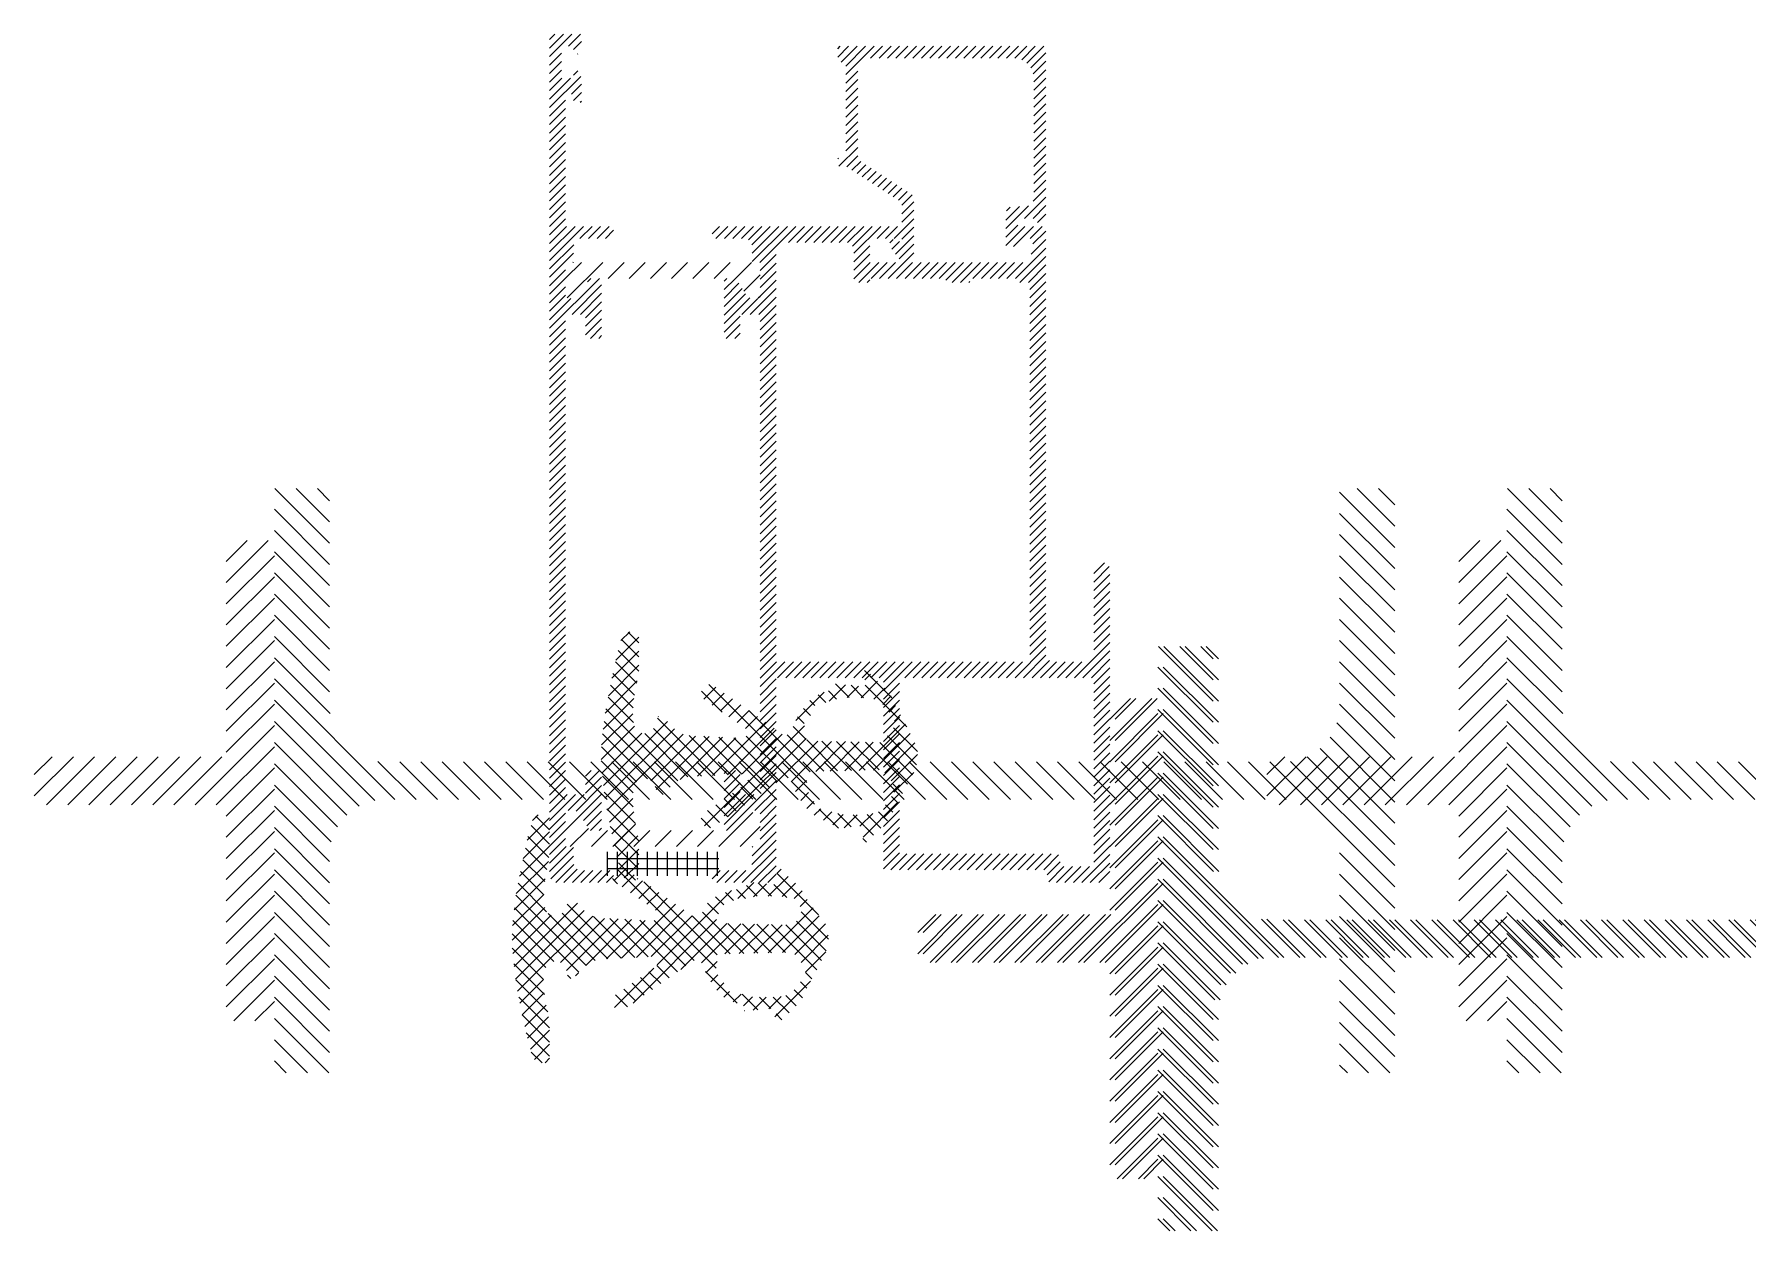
# Model space of a CAD drawing. Extents: x -0.04 to 2.29, y -0.5 to 2.03.
# Drawn here: x 0.4856 to 0.6997, y 0.4535 to 0.603 of the extents above; entities that cross this region are included whole.
import ezdxf

# ---------------------------------------------------------------- set-up
doc = ezdxf.new("R2010")
doc.units = 0
doc.header["$LTSCALE"] = 0.1
doc.linetypes.add('AUSGEZOGEN', pattern=[0])
doc.layers.get('0').update_dxf_attribs({"linetype": 'AUSGEZOGEN'})
doc.layers.add('SCHRAFF', color=4, linetype='AUSGEZOGEN')

# ---------------------------------------------------------------- blocks, each defined once
blk = doc.blocks.new('*X')
at = {"color": 0}
for p, q in [((0.1379, 1.11368), (0.13108, 1.1205)), ((0.1379, 1.11633), (0.13373, 1.1205)), ((0.1379, 1.11898), (0.13638, 1.1205)), ((0.271, 1.11316), (0.2641, 1.12006)), ((0.271, 1.11581), (0.26631, 1.1205)), ((0.271, 1.11846), (0.26896, 1.1205)), ((0.1379, 1.11103), (0.131, 1.11793)), ((0.271, 1.11051), (0.2641, 1.11741)), ((0.125, 1.10876), (0.13024, 1.114)), ((0.125, 1.11141), (0.12759, 1.114)), ((0.1379, 1.10838), (0.131, 1.11528)), ((0.271, 1.10786), (0.2641, 1.11476)), ((0.125, 1.10611), (0.131, 1.11211)), ((0.1379, 1.10572), (0.131, 1.11262)), ((0.271, 1.10521), (0.2641, 1.11211)), ((0.125, 1.10346), (0.131, 1.10946)), ((0.1379, 1.10307), (0.131, 1.10997)), ((0.271, 1.10255), (0.2641, 1.10945)), ((0.1379, 1.10042), (0.131, 1.10732)), ((0.125, 1.10081), (0.131, 1.10681)), ((0.271, 1.0999), (0.2641, 1.1068)), ((0.125, 1.09816), (0.131, 1.10416)), ((0.1379, 1.09777), (0.131, 1.10467)), ((0.271, 1.09725), (0.2641, 1.10415)), ((0.125, 1.0955), (0.131, 1.1015)), ((0.1379, 1.09512), (0.131, 1.10202)), ((0.271, 1.0946), (0.2641, 1.1015)), ((0.125, 1.09285), (0.131, 1.09885)), ((0.13796, 1.0924), (0.131, 1.09937)), ((0.271, 1.09195), (0.2641, 1.09885)), ((0.125, 1.0902), (0.131, 1.0962)), ((0.14606, 1.08165), (0.131, 1.09671)), ((0.271, 1.0893), (0.2641, 1.0962)), ((0.14354, 1.08152), (0.131, 1.09406)), ((0.125, 1.08755), (0.131, 1.09355)), ((0.271, 1.08665), (0.2641, 1.09355)), ((0.1211, 1.081), (0.131, 1.0909)), ((0.14159, 1.08082), (0.131, 1.09141)), ((0.271, 1.08399), (0.26377, 1.09122)), ((0.12375, 1.081), (0.131, 1.08825)), ((0.14006, 1.0797), (0.131, 1.08876)), ((0.271, 1.07869), (0.26166, 1.08803)), ((0.271, 1.08134), (0.2629, 1.08944)), ((0.101, 1.08211), (0.10589, 1.087)), ((0.101, 1.08476), (0.10324, 1.087)), ((0.10254, 1.081), (0.10854, 1.087)), ((0.10519, 1.081), (0.11119, 1.087)), ((0.10784, 1.081), (0.11384, 1.087)), ((0.1105, 1.081), (0.1165, 1.087)), ((0.11315, 1.081), (0.11915, 1.087)), ((0.1158, 1.081), (0.1218, 1.087)), ((0.11845, 1.081), (0.12445, 1.087)), ((0.125, 1.07959), (0.131, 1.08559)), ((0.13888, 1.07823), (0.131, 1.08611)), ((0.14872, 1.08165), (0.14395, 1.08641)), ((0.15137, 1.08165), (0.14667, 1.08635)), ((0.15402, 1.08165), (0.14932, 1.08635)), ((0.15667, 1.08165), (0.15197, 1.08635)), ((0.15932, 1.08165), (0.15462, 1.08635)), ((0.16197, 1.08165), (0.15727, 1.08635)), ((0.16463, 1.08165), (0.15993, 1.08635)), ((0.16728, 1.08165), (0.16258, 1.08635)), ((0.16993, 1.08165), (0.16523, 1.08635)), ((0.17258, 1.08165), (0.16788, 1.08635)), ((0.17523, 1.08165), (0.17053, 1.08635)), ((0.17788, 1.08165), (0.17318, 1.08635)), ((0.18054, 1.08165), (0.17584, 1.08635)), ((0.18319, 1.08165), (0.17849, 1.08635)), ((0.18584, 1.08165), (0.18114, 1.08635)), ((0.18849, 1.08165), (0.18379, 1.08635)), ((0.19114, 1.08165), (0.18644, 1.08635)), ((0.19379, 1.08165), (0.18909, 1.08635)), ((0.19645, 1.08165), (0.19175, 1.08635)), ((0.1991, 1.08165), (0.1944, 1.08635)), ((0.20175, 1.08165), (0.19705, 1.08635)), ((0.2044, 1.08165), (0.1997, 1.08635)), ((0.20705, 1.08165), (0.20235, 1.08635)), ((0.2097, 1.08165), (0.205, 1.08635)), ((0.21236, 1.08165), (0.20766, 1.08635)), ((0.21501, 1.08165), (0.21031, 1.08635)), ((0.21766, 1.08165), (0.21296, 1.08635)), ((0.22031, 1.08165), (0.21561, 1.08635)), ((0.22296, 1.08165), (0.21826, 1.08635)), ((0.22561, 1.08165), (0.22091, 1.08635)), ((0.22827, 1.08165), (0.22357, 1.08635)), ((0.23092, 1.08165), (0.22622, 1.08635)), ((0.23357, 1.08165), (0.22887, 1.08635)), ((0.23622, 1.08165), (0.23152, 1.08635)), ((0.23887, 1.08165), (0.23417, 1.08635)), ((0.24152, 1.08165), (0.23682, 1.08635)), ((0.24418, 1.08165), (0.23948, 1.08635)), ((0.24683, 1.08165), (0.24213, 1.08635)), ((0.24948, 1.08165), (0.24478, 1.08635)), ((0.25213, 1.08165), (0.24743, 1.08635)), ((0.25478, 1.08165), (0.25008, 1.08635)), ((0.25744, 1.08164), (0.25273, 1.08635)), ((0.271, 1.07074), (0.25539, 1.08635)), ((0.271, 1.07339), (0.25798, 1.08641)), ((0.271, 1.07604), (0.26004, 1.087)), ((0.13811, 1.07635), (0.131, 1.08346)), ((0.125, 1.07694), (0.131, 1.08294)), ((0.125, 1.07429), (0.131, 1.08029)), ((0.1379, 1.0739), (0.131, 1.0808)), ((0.125, 1.07164), (0.131, 1.07764)), ((0.1379, 1.07125), (0.131, 1.07815)), ((0.125, 1.06899), (0.131, 1.07499)), ((0.1379, 1.0686), (0.131, 1.0755)), ((0.271, 1.06808), (0.26409, 1.07499)), ((0.1379, 1.06595), (0.131, 1.07285)), ((0.125, 1.06634), (0.131, 1.07234)), ((0.271, 1.06543), (0.2641, 1.07233)), ((0.125, 1.06368), (0.131, 1.06968)), ((0.1379, 1.0633), (0.131, 1.0702)), ((0.271, 1.06278), (0.2641, 1.06968)), ((0.125, 1.06103), (0.131, 1.06703)), ((0.1379, 1.06065), (0.131, 1.06755)), ((0.271, 1.06013), (0.2641, 1.06703)), ((0.125, 1.05838), (0.131, 1.06438)), ((0.1379, 1.05799), (0.131, 1.06489)), ((0.271, 1.05748), (0.2641, 1.06438)), ((0.1379, 1.05534), (0.131, 1.06224)), ((0.125, 1.05573), (0.131, 1.06173)), ((0.271, 1.05483), (0.2641, 1.06173)), ((0.12592, 1.054), (0.131, 1.05908)), ((0.1379, 1.05269), (0.131, 1.05959)), ((0.271, 1.05217), (0.2641, 1.05907)), ((0.12857, 1.054), (0.131, 1.05643)), ((0.1379, 1.05004), (0.131, 1.05694)), ((0.271, 1.04952), (0.2641, 1.05642)), ((0.13779, 1.0475), (0.131, 1.05429)), ((0.27037, 1.0475), (0.2641, 1.05377)), ((0.13514, 1.0475), (0.131, 1.05164)), ((0.26772, 1.0475), (0.2641, 1.05112)), ((0.13248, 1.0475), (0.131, 1.04898)), ((0.26507, 1.0475), (0.2641, 1.04847)), ((0.462, 0.7505), (0.4655, 0.754)), ((0.462, 0.75156), (0.46444, 0.754)), ((0.462, 0.75262), (0.46338, 0.754)), ((0.46456, 0.752), (0.46656, 0.754)), ((0.46562, 0.752), (0.46762, 0.754)), ((0.46668, 0.752), (0.46868, 0.754)), ((0.46774, 0.752), (0.46974, 0.754)), ((0.4688, 0.752), (0.4708, 0.754)), ((0.46986, 0.752), (0.47186, 0.754)), ((0.47093, 0.752), (0.47293, 0.754)), ((0.47199, 0.752), (0.47399, 0.754)), ((0.47305, 0.752), (0.47505, 0.754)), ((0.47411, 0.752), (0.47611, 0.754)), ((0.47517, 0.752), (0.47717, 0.754)), ((0.47623, 0.752), (0.47823, 0.754)), ((0.47729, 0.752), (0.47929, 0.754)), ((0.47835, 0.752), (0.48035, 0.754)), ((0.47941, 0.752), (0.48141, 0.754)), ((0.48047, 0.752), (0.48247, 0.754)), ((0.48153, 0.752), (0.48353, 0.754)), ((0.48259, 0.752), (0.48459, 0.754)), ((0.48365, 0.752), (0.48565, 0.754)), ((0.48471, 0.752), (0.48671, 0.754)), ((0.48577, 0.752), (0.48777, 0.754)), ((0.48683, 0.752), (0.48883, 0.754)), ((0.4876, 0.74958), (0.49202, 0.754)), ((0.4876, 0.75064), (0.49096, 0.754)), ((0.4876, 0.7517), (0.4899, 0.754)), ((0.49108, 0.752), (0.49308, 0.754)), ((0.49214, 0.752), (0.49414, 0.754)), ((0.4932, 0.752), (0.4952, 0.754)), ((0.49426, 0.752), (0.49626, 0.754)), ((0.49532, 0.752), (0.49732, 0.754)), ((0.49638, 0.752), (0.49838, 0.754)), ((0.49744, 0.752), (0.49944, 0.754)), ((0.4985, 0.752), (0.5005, 0.754)), ((0.49956, 0.752), (0.50148, 0.75392)), ((0.50062, 0.752), (0.50197, 0.75334)), ((0.462, 0.74944), (0.464, 0.75144)), ((0.462, 0.74838), (0.464, 0.75038)), ((0.462, 0.74732), (0.464, 0.74932)), ((0.4876, 0.74852), (0.4896, 0.75052)), ((0.4876, 0.74746), (0.4896, 0.74946)), ((0.46211, 0.74637), (0.464, 0.74826)), ((0.46296, 0.74616), (0.46461, 0.74781)), ((0.4636, 0.74574), (0.46546, 0.7476)), ((0.4876, 0.7464), (0.4896, 0.7484)), ((0.4876, 0.74534), (0.4896, 0.74734)), ((0.4636, 0.74467), (0.4656, 0.74667)), ((0.4636, 0.74361), (0.4656, 0.74561)), ((0.4876, 0.74428), (0.48977, 0.74645)), ((0.4876, 0.74322), (0.4904, 0.74602)), ((0.4876, 0.74216), (0.49144, 0.746)), ((0.4905, 0.744), (0.4925, 0.746)), ((0.49156, 0.744), (0.49356, 0.746)), ((0.49262, 0.744), (0.49462, 0.746)), ((0.49368, 0.744), (0.49568, 0.746)), ((0.49474, 0.744), (0.49674, 0.746)), ((0.49581, 0.744), (0.49781, 0.746)), ((0.49687, 0.744), (0.49887, 0.746)), ((0.49793, 0.744), (0.49993, 0.746)), ((0.49899, 0.744), (0.50099, 0.746)), ((0.50005, 0.744), (0.50205, 0.746)), ((0.50111, 0.744), (0.50311, 0.746)), ((0.50217, 0.744), (0.50417, 0.746)), ((0.50323, 0.744), (0.50523, 0.746)), ((0.50429, 0.744), (0.50629, 0.746)), ((0.50535, 0.744), (0.50735, 0.746)), ((0.50641, 0.744), (0.50841, 0.746)), ((0.50747, 0.744), (0.50947, 0.746)), ((0.50853, 0.744), (0.51053, 0.746)), ((0.50959, 0.744), (0.51159, 0.746)), ((0.51065, 0.744), (0.51265, 0.746)), ((0.51172, 0.744), (0.51372, 0.746)), ((0.51278, 0.744), (0.51478, 0.746)), ((0.51384, 0.744), (0.51584, 0.746)), ((0.5149, 0.744), (0.5169, 0.746)), ((0.51596, 0.744), (0.51796, 0.746)), ((0.51702, 0.744), (0.51902, 0.746)), ((0.51808, 0.744), (0.52008, 0.746)), ((0.51914, 0.744), (0.52114, 0.746)), ((0.5202, 0.744), (0.5222, 0.746)), ((0.52126, 0.744), (0.52326, 0.746)), ((0.52232, 0.744), (0.52432, 0.746)), ((0.52338, 0.744), (0.52538, 0.746)), ((0.52444, 0.744), (0.52644, 0.746)), ((0.5255, 0.744), (0.5275, 0.746)), ((0.52656, 0.744), (0.52856, 0.746)), ((0.52763, 0.744), (0.52963, 0.746)), ((0.52869, 0.744), (0.53069, 0.746)), ((0.52975, 0.744), (0.53175, 0.746)), ((0.53081, 0.744), (0.53281, 0.746)), ((0.53187, 0.744), (0.53387, 0.746)), ((0.53293, 0.744), (0.53493, 0.746)), ((0.53399, 0.744), (0.53599, 0.746)), ((0.53505, 0.744), (0.53705, 0.746)), ((0.53611, 0.744), (0.53811, 0.746)), ((0.537, 0.74383), (0.53917, 0.746)), ((0.537, 0.74277), (0.54023, 0.746)), ((0.5375, 0.74221), (0.54129, 0.746)), ((0.54052, 0.74417), (0.54235, 0.746)), ((0.5418, 0.74438), (0.54341, 0.746)), ((0.5425, 0.74403), (0.544, 0.74553)), ((0.5445, 0.74496), (0.54554, 0.746)), ((0.545, 0.74334), (0.54766, 0.746)), ((0.545, 0.7444), (0.5466, 0.746)), ((0.54716, 0.74444), (0.54872, 0.746)), ((0.54828, 0.7445), (0.54978, 0.746)), ((0.54934, 0.7445), (0.55084, 0.746)), ((0.5504, 0.7445), (0.5519, 0.746)), ((0.55146, 0.7445), (0.55296, 0.746)), ((0.55252, 0.7445), (0.55402, 0.746)), ((0.55358, 0.7445), (0.55508, 0.746)), ((0.55464, 0.7445), (0.55614, 0.746)), ((0.5557, 0.7445), (0.5572, 0.746)), ((0.55676, 0.7445), (0.55826, 0.746)), ((0.55782, 0.7445), (0.55932, 0.746)), ((0.55888, 0.7445), (0.56038, 0.746)), ((0.55995, 0.7445), (0.56145, 0.746)), ((0.56101, 0.7445), (0.56251, 0.746)), ((0.56207, 0.7445), (0.56357, 0.746)), ((0.56306, 0.74444), (0.56463, 0.746)), ((0.56381, 0.74413), (0.56569, 0.746)), ((0.56439, 0.74364), (0.5665, 0.74575)), ((0.4636, 0.74255), (0.4656, 0.74455)), ((0.4636, 0.74149), (0.4656, 0.74349)), ((0.4876, 0.7411), (0.4896, 0.7431)), ((0.5375, 0.74115), (0.5395, 0.74315)), ((0.5415, 0.74196), (0.5425, 0.74296)), ((0.5425, 0.74296), (0.544, 0.74446)), ((0.5431, 0.7425), (0.544, 0.7434)), ((0.54372, 0.741), (0.54656, 0.74384)), ((0.5648, 0.74299), (0.5665, 0.74469)), ((0.565, 0.74213), (0.5665, 0.74363)), ((0.4636, 0.74043), (0.4656, 0.74243)), ((0.4636, 0.73937), (0.4656, 0.74137)), ((0.4876, 0.74004), (0.4896, 0.74204)), ((0.4876, 0.73898), (0.4896, 0.74098)), ((0.5375, 0.74009), (0.5395, 0.74209)), ((0.5375, 0.73903), (0.5395, 0.74103)), ((0.5416, 0.741), (0.5431, 0.7425)), ((0.54266, 0.741), (0.54416, 0.7425)), ((0.54478, 0.741), (0.5465, 0.74272)), ((0.54594, 0.7411), (0.5464, 0.74156)), ((0.565, 0.74107), (0.5665, 0.74257)), ((0.565, 0.74001), (0.5665, 0.74151)), ((0.4636, 0.73831), (0.4656, 0.74031)), ((0.4636, 0.73725), (0.4656, 0.73925)), ((0.4876, 0.73792), (0.4896, 0.73992)), ((0.4876, 0.73686), (0.4896, 0.73886)), ((0.5375, 0.73796), (0.5395, 0.73996)), ((0.5375, 0.7369), (0.5395, 0.7389)), ((0.565, 0.73895), (0.5665, 0.74045)), ((0.565, 0.73789), (0.5665, 0.73939)), ((0.4636, 0.73619), (0.4656, 0.73819)), ((0.4636, 0.73513), (0.4656, 0.73713)), ((0.4876, 0.73579), (0.4896, 0.73779)), ((0.4876, 0.73473), (0.4896, 0.73673)), ((0.537, 0.73534), (0.5395, 0.73784)), ((0.537, 0.73428), (0.5395, 0.73678)), ((0.537, 0.7364), (0.5371, 0.7365)), ((0.565, 0.73683), (0.5665, 0.73833)), ((0.565, 0.73577), (0.5665, 0.73727)), ((0.4636, 0.73407), (0.4656, 0.73607)), ((0.4636, 0.73301), (0.4656, 0.73501)), ((0.4876, 0.73367), (0.4896, 0.73567)), ((0.4876, 0.73261), (0.4896, 0.73461)), ((0.53728, 0.7335), (0.5395, 0.73572)), ((0.5375, 0.73266), (0.5395, 0.73466)), ((0.565, 0.73471), (0.5665, 0.73621)), ((0.565, 0.73364), (0.5665, 0.73514)), ((0.4636, 0.73195), (0.4656, 0.73395)), ((0.4636, 0.73089), (0.4656, 0.73289)), ((0.4876, 0.73155), (0.4896, 0.73355)), ((0.4876, 0.73049), (0.4896, 0.73249)), ((0.5375, 0.7316), (0.5395, 0.7336)), ((0.5375, 0.73054), (0.5395, 0.73254)), ((0.565, 0.73258), (0.5665, 0.73408)), ((0.565, 0.73152), (0.5665, 0.73302)), ((0.4636, 0.72983), (0.4656, 0.73183)), ((0.4636, 0.72877), (0.4656, 0.73077)), ((0.4876, 0.72943), (0.4896, 0.73143)), ((0.4876, 0.72837), (0.4896, 0.73037)), ((0.5375, 0.72948), (0.5395, 0.73148)), ((0.5375, 0.72842), (0.5395, 0.73042)), ((0.565, 0.73046), (0.5665, 0.73196)), ((0.565, 0.7294), (0.5665, 0.7309)), ((0.4636, 0.7277), (0.4656, 0.7297)), ((0.4636, 0.72664), (0.4656, 0.72864)), ((0.48599, 0.7257), (0.4896, 0.72931)), ((0.48705, 0.7257), (0.4896, 0.72825)), ((0.5375, 0.72736), (0.5395, 0.72936)), ((0.5375, 0.7263), (0.5395, 0.7283)), ((0.5395, 0.7283), (0.5407, 0.7295)), ((0.53994, 0.72767), (0.54176, 0.7295)), ((0.54054, 0.72722), (0.54282, 0.7295)), ((0.54238, 0.728), (0.54388, 0.7295)), ((0.5425, 0.72705), (0.54345, 0.728)), ((0.54345, 0.728), (0.54495, 0.7295)), ((0.54451, 0.728), (0.54601, 0.7295)), ((0.54557, 0.728), (0.54707, 0.7295)), ((0.54663, 0.728), (0.54795, 0.72932)), ((0.54727, 0.72758), (0.54837, 0.72868)), ((0.54768, 0.72694), (0.54878, 0.72803)), ((0.565, 0.72834), (0.5665, 0.72984)), ((0.565, 0.72728), (0.5665, 0.72878)), ((0.46372, 0.7257), (0.46572, 0.7277)), ((0.46478, 0.7257), (0.46678, 0.7277)), ((0.46584, 0.7257), (0.46784, 0.7277)), ((0.4669, 0.7257), (0.4689, 0.7277)), ((0.46796, 0.7257), (0.46996, 0.7277)), ((0.46902, 0.7257), (0.47102, 0.7277)), ((0.47008, 0.7257), (0.47208, 0.7277)), ((0.47114, 0.7257), (0.47314, 0.7277)), ((0.4722, 0.7257), (0.4742, 0.7277)), ((0.47326, 0.7257), (0.47526, 0.7277)), ((0.47432, 0.7257), (0.47632, 0.7277)), ((0.47538, 0.7257), (0.47738, 0.7277)), ((0.47644, 0.7257), (0.47844, 0.7277)), ((0.47751, 0.7257), (0.47951, 0.7277)), ((0.47857, 0.7257), (0.48057, 0.7277)), ((0.47963, 0.7257), (0.48163, 0.7277)), ((0.48069, 0.7257), (0.48269, 0.7277)), ((0.48175, 0.7257), (0.48375, 0.7277)), ((0.48281, 0.7257), (0.48481, 0.7277)), ((0.48387, 0.7257), (0.48587, 0.7277)), ((0.48493, 0.7257), (0.48693, 0.7277)), ((0.4876, 0.72519), (0.4896, 0.72719)), ((0.4876, 0.72413), (0.4896, 0.72613)), ((0.5375, 0.72524), (0.5395, 0.72724)), ((0.5375, 0.72418), (0.5395, 0.72618)), ((0.54115, 0.72676), (0.5421, 0.72771)), ((0.54195, 0.7265), (0.54236, 0.72692)), ((0.5425, 0.72599), (0.544, 0.72749)), ((0.5425, 0.72493), (0.544, 0.72643)), ((0.5481, 0.72629), (0.5492, 0.72739)), ((0.54851, 0.72564), (0.54961, 0.72674)), ((0.54893, 0.725), (0.55003, 0.7261)), ((0.565, 0.72622), (0.5665, 0.72772)), ((0.565, 0.72516), (0.5665, 0.72666)), ((0.4876, 0.72307), (0.4896, 0.72507)), ((0.4876, 0.72201), (0.4896, 0.72401)), ((0.537, 0.72262), (0.5395, 0.72512)), ((0.537, 0.72368), (0.53732, 0.724)), ((0.53745, 0.722), (0.5395, 0.72405)), ((0.53851, 0.722), (0.54051, 0.724)), ((0.53957, 0.722), (0.54157, 0.724)), ((0.54063, 0.722), (0.544, 0.72537)), ((0.54153, 0.72185), (0.544, 0.72431)), ((0.54934, 0.72435), (0.55044, 0.72545)), ((0.54976, 0.72371), (0.55086, 0.7248)), ((0.55017, 0.72306), (0.55127, 0.72416)), ((0.56296, 0.721), (0.5665, 0.72454)), ((0.565, 0.7241), (0.5665, 0.7256)), ((0.4876, 0.72095), (0.4896, 0.72295)), ((0.4876, 0.71988), (0.4896, 0.72188)), ((0.54197, 0.72123), (0.544, 0.72325)), ((0.542, 0.72019), (0.544, 0.72219)), ((0.55059, 0.72242), (0.55169, 0.72351)), ((0.551, 0.72177), (0.5521, 0.72287)), ((0.55142, 0.72113), (0.55279, 0.7225)), ((0.5515, 0.72014), (0.55386, 0.7225)), ((0.55342, 0.721), (0.55492, 0.7225)), ((0.55448, 0.721), (0.55598, 0.7225)), ((0.55554, 0.721), (0.55704, 0.7225)), ((0.5566, 0.721), (0.5581, 0.7225)), ((0.55766, 0.721), (0.55916, 0.7225)), ((0.55872, 0.721), (0.56022, 0.7225)), ((0.55978, 0.721), (0.56128, 0.7225)), ((0.56084, 0.721), (0.56234, 0.7225)), ((0.5619, 0.721), (0.5634, 0.7225)), ((0.56402, 0.721), (0.5665, 0.72348)), ((0.5645, 0.72042), (0.5665, 0.72242)), ((0.4876, 0.71882), (0.4896, 0.72082)), ((0.4876, 0.71776), (0.4896, 0.71976)), ((0.542, 0.71913), (0.544, 0.72113)), ((0.542, 0.71807), (0.544, 0.72007)), ((0.55242, 0.72), (0.5525, 0.72008)), ((0.56514, 0.72), (0.5665, 0.72136)), ((0.5662, 0.72), (0.5665, 0.7203)), ((0.4508, 0.71597), (0.45334, 0.7185)), ((0.45677, 0.71172), (0.45112, 0.71738)), ((0.45202, 0.71542), (0.45542, 0.71882)), ((0.45673, 0.71353), (0.45228, 0.71799)), ((0.45302, 0.71465), (0.45683, 0.71846)), ((0.45326, 0.71312), (0.45784, 0.7177)), ((0.45718, 0.71485), (0.45348, 0.71855)), ((0.45835, 0.71545), (0.45495, 0.71885)), ((0.46317, 0.71239), (0.45797, 0.71759)), ((0.4876, 0.7167), (0.4896, 0.7187)), ((0.4876, 0.71564), (0.4896, 0.71764)), ((0.542, 0.71701), (0.544, 0.71901)), ((0.542, 0.71595), (0.544, 0.71795)), ((0.44523, 0.71216), (0.44969, 0.71662)), ((0.44862, 0.71457), (0.44761, 0.71558)), ((0.4496, 0.71535), (0.4488, 0.71615)), ((0.45076, 0.71597), (0.44996, 0.71676)), ((0.45322, 0.71131), (0.45884, 0.71693)), ((0.459, 0.71532), (0.45987, 0.71619)), ((0.46, 0.71455), (0.46099, 0.71555)), ((0.4876, 0.71458), (0.4896, 0.71658)), ((0.4876, 0.71352), (0.4896, 0.71552)), ((0.542, 0.71489), (0.544, 0.71689)), ((0.542, 0.71383), (0.544, 0.71583)), ((0.4456, 0.71229), (0.44486, 0.71303)), ((0.4477, 0.71195), (0.44572, 0.71393)), ((0.44624, 0.7114), (0.44778, 0.71295)), ((0.44791, 0.71351), (0.44661, 0.71481)), ((0.45318, 0.7095), (0.45674, 0.71307)), ((0.45681, 0.70991), (0.45327, 0.71346)), ((0.46178, 0.71202), (0.46015, 0.71365)), ((0.46025, 0.71304), (0.46192, 0.71471)), ((0.4603, 0.71132), (0.46278, 0.71381)), ((0.46315, 0.7124), (0.46366, 0.71292)), ((0.4865, 0.7103), (0.4896, 0.7134)), ((0.4876, 0.71246), (0.4896, 0.71446)), ((0.5395, 0.71027), (0.544, 0.71477)), ((0.53959, 0.7093), (0.544, 0.71371)), ((0.44604, 0.70944), (0.44768, 0.71107)), ((0.44767, 0.71022), (0.44626, 0.71163)), ((0.45314, 0.70769), (0.45678, 0.71134)), ((0.45686, 0.7081), (0.45323, 0.71173)), ((0.46022, 0.70948), (0.46186, 0.71112)), ((0.46197, 0.71006), (0.46029, 0.71174)), ((0.462, 0.70807), (0.46623, 0.7123)), ((0.462, 0.70913), (0.46517, 0.7123)), ((0.462, 0.71019), (0.46411, 0.7123)), ((0.462, 0.71126), (0.46304, 0.7123)), ((0.46426, 0.70927), (0.46729, 0.7123)), ((0.46535, 0.7093), (0.46835, 0.7123)), ((0.46741, 0.7103), (0.46941, 0.7123)), ((0.46847, 0.7103), (0.47047, 0.7123)), ((0.4685, 0.70609), (0.47471, 0.7123)), ((0.46953, 0.7103), (0.47153, 0.7123)), ((0.47059, 0.7103), (0.47259, 0.7123)), ((0.471, 0.70965), (0.47365, 0.7123)), ((0.47377, 0.7103), (0.47577, 0.7123)), ((0.47483, 0.7103), (0.47683, 0.7123)), ((0.47589, 0.7103), (0.47789, 0.7123)), ((0.47695, 0.7103), (0.47895, 0.7123)), ((0.47802, 0.7103), (0.48002, 0.7123)), ((0.47908, 0.7103), (0.48108, 0.7123)), ((0.48014, 0.7103), (0.48214, 0.7123)), ((0.4812, 0.7103), (0.4832, 0.7123)), ((0.48226, 0.7103), (0.48426, 0.7123)), ((0.48332, 0.7103), (0.48532, 0.7123)), ((0.48438, 0.7103), (0.48638, 0.7123)), ((0.48544, 0.7103), (0.48744, 0.7123)), ((0.48756, 0.7103), (0.4896, 0.71234)), ((0.48862, 0.7103), (0.49062, 0.7123)), ((0.48968, 0.7103), (0.49168, 0.7123)), ((0.49074, 0.7103), (0.49274, 0.7123)), ((0.4918, 0.7103), (0.4938, 0.7123)), ((0.49286, 0.7103), (0.49486, 0.7123)), ((0.49393, 0.7103), (0.49593, 0.7123)), ((0.49499, 0.7103), (0.49699, 0.7123)), ((0.49605, 0.7103), (0.49805, 0.7123)), ((0.49711, 0.7103), (0.49911, 0.7123)), ((0.49817, 0.7103), (0.50017, 0.7123)), ((0.49923, 0.7103), (0.50123, 0.7123)), ((0.50029, 0.7103), (0.50229, 0.7123)), ((0.50135, 0.7103), (0.50335, 0.7123)), ((0.50241, 0.7103), (0.50441, 0.7123)), ((0.50347, 0.7103), (0.50547, 0.7123)), ((0.50453, 0.7103), (0.50653, 0.7123)), ((0.50559, 0.7103), (0.50759, 0.7123)), ((0.50665, 0.7103), (0.50865, 0.7123)), ((0.50771, 0.7103), (0.50971, 0.7123)), ((0.50877, 0.7103), (0.51077, 0.7123)), ((0.50984, 0.7103), (0.51184, 0.7123)), ((0.5109, 0.7103), (0.5129, 0.7123)), ((0.51196, 0.7103), (0.51396, 0.7123)), ((0.51302, 0.7103), (0.51502, 0.7123)), ((0.51408, 0.7103), (0.51608, 0.7123)), ((0.51514, 0.7103), (0.51714, 0.7123)), ((0.5162, 0.7103), (0.5182, 0.7123)), ((0.51726, 0.7103), (0.51926, 0.7123)), ((0.51832, 0.7103), (0.52032, 0.7123)), ((0.51938, 0.7103), (0.52138, 0.7123)), ((0.52044, 0.7103), (0.52244, 0.7123)), ((0.5215, 0.7103), (0.5235, 0.7123)), ((0.52256, 0.7103), (0.52456, 0.7123)), ((0.52362, 0.7103), (0.52562, 0.7123)), ((0.52468, 0.7103), (0.52668, 0.7123)), ((0.52575, 0.7103), (0.52775, 0.7123)), ((0.52681, 0.7103), (0.52881, 0.7123)), ((0.52787, 0.7103), (0.52987, 0.7123)), ((0.52893, 0.7103), (0.53093, 0.7123)), ((0.52999, 0.7103), (0.53199, 0.7123)), ((0.53105, 0.7103), (0.53305, 0.7123)), ((0.53211, 0.7103), (0.53411, 0.7123)), ((0.533, 0.71013), (0.53517, 0.7123)), ((0.533, 0.70907), (0.53623, 0.7123)), ((0.53529, 0.7103), (0.53729, 0.7123)), ((0.53635, 0.7103), (0.53835, 0.7123)), ((0.53741, 0.7103), (0.53941, 0.7123)), ((0.53847, 0.7103), (0.54047, 0.7123)), ((0.54066, 0.7093), (0.544, 0.71264)), ((0.5417, 0.70928), (0.544, 0.71158)), ((0.44805, 0.70807), (0.4461, 0.71002)), ((0.44661, 0.70824), (0.44772, 0.70935)), ((0.45309, 0.70589), (0.45682, 0.70961)), ((0.4569, 0.70629), (0.45319, 0.71)), ((0.46001, 0.7075), (0.46202, 0.70951)), ((0.46165, 0.70861), (0.46031, 0.70995)), ((0.46641, 0.7093), (0.4665, 0.70939)), ((0.4665, 0.7078), (0.469, 0.7103)), ((0.46888, 0.70753), (0.47076, 0.70941)), ((0.46927, 0.7058), (0.473, 0.70953)), ((0.53185, 0.7058), (0.53506, 0.70901)), ((0.533, 0.70801), (0.535, 0.71001)), ((0.53506, 0.71007), (0.53529, 0.7103)), ((0.5359, 0.70826), (0.53794, 0.7103)), ((0.5375, 0.70721), (0.5395, 0.70921)), ((0.54233, 0.70886), (0.544, 0.71052)), ((0.5425, 0.70796), (0.544, 0.70946)), ((0.44603, 0.70832), (0.44601, 0.70835)), ((0.4509, 0.70346), (0.44692, 0.70743)), ((0.44709, 0.70695), (0.44808, 0.70795)), ((0.45174, 0.69746), (0.46102, 0.70674)), ((0.45198, 0.703), (0.45686, 0.70788)), ((0.45785, 0.70181), (0.45311, 0.70655)), ((0.4583, 0.70312), (0.45315, 0.70827)), ((0.46075, 0.70598), (0.45976, 0.70697)), ((0.46112, 0.70737), (0.46003, 0.70846)), ((0.462, 0.70701), (0.46353, 0.70854)), ((0.462, 0.70595), (0.4635, 0.70745)), ((0.4665, 0.70515), (0.4685, 0.70715)), ((0.4685, 0.70715), (0.46888, 0.70753)), ((0.47033, 0.7058), (0.473, 0.70847)), ((0.47139, 0.7058), (0.47339, 0.7078)), ((0.47245, 0.7058), (0.47445, 0.7078)), ((0.47352, 0.7058), (0.47552, 0.7078)), ((0.47458, 0.7058), (0.476, 0.70722)), ((0.53, 0.70713), (0.53067, 0.7078)), ((0.53, 0.70607), (0.53173, 0.7078)), ((0.53079, 0.7058), (0.53279, 0.7078)), ((0.53291, 0.7058), (0.53557, 0.70846)), ((0.53397, 0.7058), (0.53623, 0.70806)), ((0.53503, 0.7058), (0.5369, 0.70766)), ((0.53609, 0.7058), (0.5375, 0.70721)), ((0.5375, 0.70455), (0.5395, 0.70655)), ((0.5425, 0.7069), (0.544, 0.7084)), ((0.5425, 0.70584), (0.544, 0.70734)), ((0.44694, 0.69443), (0.45738, 0.70487)), ((0.4477, 0.70579), (0.44838, 0.70648)), ((0.44857, 0.7049), (0.44947, 0.70579)), ((0.44961, 0.70416), (0.45046, 0.70502)), ((0.45074, 0.70353), (0.45214, 0.70493)), ((0.45115, 0.70041), (0.4569, 0.70615)), ((0.46379, 0.69233), (0.45132, 0.7048)), ((0.46211, 0.69578), (0.45296, 0.70493)), ((0.45944, 0.70375), (0.45811, 0.70509)), ((0.46023, 0.70472), (0.45921, 0.70575)), ((0.462, 0.70489), (0.4635, 0.70639)), ((0.46247, 0.7043), (0.4635, 0.70533)), ((0.46283, 0.705), (0.46583, 0.705)), ((0.46375, 0.69115), (0.46375, 0.70515)), ((0.465, 0.69115), (0.465, 0.70515)), ((0.4665, 0.7025), (0.4685, 0.7045)), ((0.47564, 0.7058), (0.476, 0.70616)), ((0.53716, 0.7058), (0.5375, 0.70614)), ((0.5425, 0.70478), (0.544, 0.70628)), ((0.54308, 0.7043), (0.544, 0.70522)), ((0.46283, 0.70375), (0.46583, 0.70375)), ((0.46283, 0.7025), (0.46583, 0.7025)), ((0.5375, 0.7019), (0.5395, 0.7039)), ((0.45732, 0.69526), (0.45158, 0.70101)), ((0.45727, 0.69708), (0.45228, 0.70208)), ((0.45266, 0.69484), (0.45859, 0.70077)), ((0.45276, 0.69671), (0.45785, 0.7018)), ((0.46283, 0.70125), (0.46583, 0.70125)), ((0.4665, 0.69985), (0.4685, 0.70185)), ((0.5375, 0.69925), (0.5395, 0.70125)), ((0.45164, 0.69741), (0.45011, 0.69893)), ((0.45742, 0.6934), (0.45085, 0.69997)), ((0.45256, 0.69298), (0.45932, 0.69974)), ((0.45857, 0.69722), (0.46005, 0.6987)), ((0.46283, 0.7), (0.46583, 0.7)), ((0.46283, 0.69875), (0.46583, 0.69875)), ((0.4665, 0.69719), (0.4685, 0.69919)), ((0.5375, 0.6966), (0.5395, 0.6986)), ((0.44639, 0.6921), (0.45129, 0.69701)), ((0.44942, 0.69433), (0.44792, 0.69582)), ((0.45015, 0.69537), (0.44865, 0.69686)), ((0.45087, 0.69641), (0.44938, 0.6979)), ((0.45248, 0.69113), (0.45728, 0.69593)), ((0.45752, 0.69153), (0.45274, 0.69631)), ((0.45929, 0.69617), (0.46078, 0.69766)), ((0.46002, 0.69513), (0.46151, 0.69663)), ((0.46283, 0.6975), (0.46583, 0.6975)), ((0.46283, 0.69625), (0.46583, 0.69625)), ((0.4665, 0.69454), (0.4685, 0.69654)), ((0.5375, 0.69395), (0.5395, 0.69595)), ((0.44797, 0.69224), (0.44647, 0.69374)), ((0.44869, 0.69328), (0.44719, 0.69479)), ((0.45165, 0.68853), (0.45737, 0.69425)), ((0.45778, 0.6895), (0.45265, 0.69463)), ((0.46074, 0.69409), (0.46224, 0.69559)), ((0.46147, 0.69305), (0.46297, 0.69455)), ((0.46283, 0.695), (0.46583, 0.695)), ((0.46283, 0.69375), (0.46583, 0.69375)), ((0.4665, 0.69189), (0.4685, 0.69389)), ((0.451, 0.68611), (0.45746, 0.69257)), ((0.45932, 0.68619), (0.45256, 0.69295)), ((0.4625, 0.69186), (0.46185, 0.6925)), ((0.462, 0.6911), (0.4629, 0.692)), ((0.462, 0.69004), (0.4635, 0.69154)), ((0.4622, 0.69201), (0.46369, 0.6935)), ((0.46283, 0.6925), (0.46583, 0.6925)), ((0.5375, 0.6913), (0.5395, 0.6933)), ((0.5425, 0.69099), (0.54351, 0.692)), ((0.44843, 0.68001), (0.45782, 0.6894)), ((0.45203, 0.68538), (0.45752, 0.69086)), ((0.45814, 0.68383), (0.45228, 0.68969)), ((0.45816, 0.68559), (0.45248, 0.69127)), ((0.462, 0.68898), (0.4635, 0.69048)), ((0.462, 0.68792), (0.4635, 0.68942)), ((0.46283, 0.69125), (0.46583, 0.69125)), ((0.4665, 0.68924), (0.4685, 0.69124)), ((0.4685, 0.68912), (0.46988, 0.6905)), ((0.4685, 0.69018), (0.46882, 0.6905)), ((0.46909, 0.68865), (0.47094, 0.6905)), ((0.46975, 0.68825), (0.472, 0.6905)), ((0.47042, 0.68785), (0.47306, 0.6905)), ((0.47093, 0.6873), (0.47413, 0.6905)), ((0.47319, 0.6885), (0.47519, 0.6905)), ((0.47425, 0.6885), (0.476, 0.69025)), ((0.53, 0.69016), (0.53034, 0.6905)), ((0.53, 0.6891), (0.5314, 0.6905)), ((0.53046, 0.6885), (0.53246, 0.6905)), ((0.53126, 0.684), (0.5375, 0.69024)), ((0.53152, 0.6885), (0.53352, 0.6905)), ((0.53258, 0.6885), (0.53458, 0.6905)), ((0.533, 0.68786), (0.53564, 0.6905)), ((0.533, 0.6868), (0.5367, 0.6905)), ((0.53505, 0.6862), (0.5395, 0.69064)), ((0.5425, 0.68993), (0.544, 0.69143)), ((0.5425, 0.68887), (0.544, 0.69037)), ((0.44994, 0.67975), (0.45851, 0.68832)), ((0.45035, 0.68724), (0.45074, 0.68762)), ((0.45884, 0.67961), (0.45079, 0.68766)), ((0.45152, 0.67956), (0.45944, 0.68748)), ((0.46041, 0.6798), (0.45166, 0.68855)), ((0.462, 0.68686), (0.4635, 0.68836)), ((0.462, 0.6858), (0.46366, 0.68746)), ((0.4665, 0.68659), (0.46876, 0.68885)), ((0.46856, 0.686), (0.47042, 0.68785)), ((0.46975, 0.684), (0.473, 0.68725)), ((0.471, 0.68631), (0.473, 0.68831)), ((0.47531, 0.6885), (0.476, 0.68919)), ((0.53706, 0.68874), (0.5375, 0.68917)), ((0.53751, 0.686), (0.5395, 0.68799)), ((0.53975, 0.684), (0.544, 0.68825)), ((0.54248, 0.68779), (0.544, 0.68931)), ((0.55884, 0.684), (0.56273, 0.68789)), ((0.5595, 0.68784), (0.55966, 0.688)), ((0.55972, 0.687), (0.56072, 0.688)), ((0.5605, 0.68672), (0.56178, 0.688)), ((0.5629, 0.687), (0.56344, 0.68753)), ((0.5655, 0.68748), (0.56555, 0.68752)), ((0.56608, 0.687), (0.56708, 0.688)), ((0.5665, 0.68635), (0.568, 0.68785)), ((0.45043, 0.68625), (0.45003, 0.68664)), ((0.46203, 0.68477), (0.46428, 0.68702)), ((0.46247, 0.68415), (0.46532, 0.687)), ((0.46338, 0.684), (0.46638, 0.687)), ((0.46444, 0.684), (0.4665, 0.68606)), ((0.4655, 0.684), (0.4675, 0.686)), ((0.46656, 0.684), (0.46856, 0.686)), ((0.46763, 0.684), (0.46963, 0.686)), ((0.46869, 0.684), (0.47069, 0.686)), ((0.47081, 0.684), (0.473, 0.68619)), ((0.47187, 0.684), (0.47387, 0.686)), ((0.47293, 0.684), (0.47493, 0.686)), ((0.47399, 0.684), (0.47599, 0.686)), ((0.47505, 0.684), (0.47705, 0.686)), ((0.47611, 0.684), (0.47811, 0.686)), ((0.47717, 0.684), (0.47917, 0.686)), ((0.47823, 0.684), (0.48023, 0.686)), ((0.47929, 0.684), (0.48129, 0.686)), ((0.48035, 0.684), (0.48235, 0.686)), ((0.48141, 0.684), (0.48341, 0.686)), ((0.48247, 0.684), (0.48447, 0.686)), ((0.48354, 0.684), (0.48554, 0.686)), ((0.4846, 0.684), (0.4866, 0.686)), ((0.48566, 0.684), (0.48766, 0.686)), ((0.48672, 0.684), (0.48872, 0.686)), ((0.48778, 0.684), (0.48978, 0.686)), ((0.48884, 0.684), (0.49084, 0.686)), ((0.4899, 0.684), (0.4919, 0.686)), ((0.49096, 0.684), (0.49296, 0.686)), ((0.49202, 0.684), (0.49402, 0.686)), ((0.49308, 0.684), (0.49508, 0.686)), ((0.49414, 0.684), (0.49614, 0.686)), ((0.4952, 0.684), (0.4972, 0.686)), ((0.49626, 0.684), (0.49826, 0.686)), ((0.49732, 0.684), (0.49932, 0.686)), ((0.49838, 0.684), (0.50038, 0.686)), ((0.49945, 0.684), (0.50145, 0.686)), ((0.50051, 0.684), (0.50251, 0.686)), ((0.50157, 0.684), (0.50357, 0.686)), ((0.50263, 0.684), (0.50463, 0.686)), ((0.50369, 0.684), (0.50569, 0.686)), ((0.50475, 0.684), (0.50675, 0.686)), ((0.50581, 0.684), (0.50781, 0.686)), ((0.50687, 0.684), (0.50887, 0.686)), ((0.50793, 0.684), (0.50993, 0.686)), ((0.50899, 0.684), (0.51099, 0.686)), ((0.51005, 0.684), (0.51205, 0.686)), ((0.51111, 0.684), (0.51311, 0.686)), ((0.51217, 0.684), (0.51417, 0.686)), ((0.51323, 0.684), (0.51523, 0.686)), ((0.51429, 0.684), (0.51629, 0.686)), ((0.51536, 0.684), (0.51736, 0.686)), ((0.51642, 0.684), (0.51842, 0.686)), ((0.51748, 0.684), (0.51948, 0.686)), ((0.51854, 0.684), (0.52054, 0.686)), ((0.5196, 0.684), (0.5216, 0.686)), ((0.52066, 0.684), (0.52266, 0.686)), ((0.52172, 0.684), (0.52372, 0.686)), ((0.52278, 0.684), (0.52478, 0.686)), ((0.52384, 0.684), (0.52584, 0.686)), ((0.5249, 0.684), (0.5269, 0.686)), ((0.52596, 0.684), (0.52796, 0.686)), ((0.52702, 0.684), (0.52902, 0.686)), ((0.52808, 0.684), (0.53008, 0.686)), ((0.52914, 0.684), (0.53114, 0.686)), ((0.5302, 0.684), (0.5322, 0.686)), ((0.53233, 0.684), (0.535, 0.68667)), ((0.53339, 0.684), (0.53539, 0.686)), ((0.53445, 0.684), (0.53645, 0.686)), ((0.53551, 0.684), (0.53751, 0.686)), ((0.53657, 0.684), (0.53857, 0.686)), ((0.53763, 0.684), (0.54063, 0.687)), ((0.53869, 0.684), (0.54171, 0.68702)), ((0.5395, 0.68693), (0.53957, 0.687)), ((0.54081, 0.684), (0.544, 0.68719)), ((0.54187, 0.684), (0.544, 0.68613)), ((0.54293, 0.684), (0.54493, 0.686)), ((0.54399, 0.684), (0.54599, 0.686)), ((0.54505, 0.684), (0.54705, 0.686)), ((0.54611, 0.684), (0.54811, 0.686)), ((0.54717, 0.684), (0.54917, 0.686)), ((0.54824, 0.684), (0.55024, 0.686)), ((0.5493, 0.684), (0.5513, 0.686)), ((0.55036, 0.684), (0.55236, 0.686)), ((0.55142, 0.684), (0.55342, 0.686)), ((0.55248, 0.684), (0.55448, 0.686)), ((0.55354, 0.684), (0.55554, 0.686)), ((0.5546, 0.684), (0.5566, 0.686)), ((0.55566, 0.684), (0.55766, 0.686)), ((0.55672, 0.684), (0.55872, 0.686)), ((0.55778, 0.684), (0.55978, 0.686)), ((0.5599, 0.684), (0.5625, 0.6866)), ((0.56096, 0.684), (0.5625, 0.68554)), ((0.56202, 0.684), (0.56352, 0.6855)), ((0.56308, 0.684), (0.56458, 0.6855)), ((0.56415, 0.684), (0.56565, 0.6855)), ((0.56521, 0.684), (0.568, 0.68679)), ((0.56627, 0.684), (0.568, 0.68573)), ((0.44083, 0.6817), (0.43947, 0.68306)), ((0.43948, 0.68343), (0.44005, 0.684)), ((0.43991, 0.6821), (0.44182, 0.684)), ((0.44323, 0.68107), (0.4403, 0.684)), ((0.44118, 0.6816), (0.44358, 0.684)), ((0.44549, 0.68057), (0.44207, 0.684)), ((0.44257, 0.68122), (0.44522, 0.68387)), ((0.44769, 0.68015), (0.44384, 0.684)), ((0.44402, 0.6809), (0.44669, 0.68357)), ((0.44547, 0.68058), (0.44823, 0.68334)), ((0.44984, 0.67977), (0.44584, 0.68376)), ((0.44695, 0.68029), (0.4499, 0.68325)), ((0.45185, 0.67952), (0.448, 0.68337)), ((0.4538, 0.67934), (0.44989, 0.68325)), ((0.45559, 0.67931), (0.45139, 0.68352)), ((0.45725, 0.67942), (0.45215, 0.68453)), ((0.45312, 0.67939), (0.45792, 0.6842)), ((0.45481, 0.67931), (0.4589, 0.68341)), ((0.45663, 0.67937), (0.46053, 0.68326)), ((0.46191, 0.68007), (0.45834, 0.68363)), ((0.45861, 0.67958), (0.46246, 0.68343)), ((0.46339, 0.68035), (0.46048, 0.68326)), ((0.46063, 0.67983), (0.46465, 0.68385)), ((0.46486, 0.68065), (0.46213, 0.68339)), ((0.46281, 0.68024), (0.46656, 0.684)), ((0.46631, 0.68097), (0.46364, 0.68365)), ((0.46502, 0.68069), (0.46833, 0.684)), ((0.46776, 0.68129), (0.46512, 0.68392)), ((0.46913, 0.68169), (0.46682, 0.684)), ((0.46729, 0.68119), (0.47009, 0.68399)), ((0.47032, 0.68227), (0.46858, 0.684)), ((0.56733, 0.684), (0.568, 0.68467)), ((0.46975, 0.68188), (0.47045, 0.68258)), ((0.4733, 0.24703), (0.47577, 0.2495)), ((0.47956, 0.24346), (0.4743, 0.24872)), ((0.4747, 0.24666), (0.47802, 0.24998)), ((0.47951, 0.24528), (0.47545, 0.24933)), ((0.47571, 0.2459), (0.47946, 0.24965)), ((0.47602, 0.24267), (0.4818, 0.24845)), ((0.47606, 0.24448), (0.48064, 0.24907)), ((0.48032, 0.24623), (0.47673, 0.24983)), ((0.48135, 0.24697), (0.47837, 0.24995)), ((0.48665, 0.24344), (0.48145, 0.24864)), ((0.46769, 0.24318), (0.47203, 0.24752)), ((0.47086, 0.24509), (0.46972, 0.24622)), ((0.47172, 0.24599), (0.47081, 0.2469)), ((0.47275, 0.24673), (0.47198, 0.2475)), ((0.47431, 0.24694), (0.47314, 0.24811)), ((0.48219, 0.24708), (0.48296, 0.24784)), ((0.4833, 0.24642), (0.48411, 0.24723)), ((0.48427, 0.24562), (0.48532, 0.24667)), ((0.48852, 0.24333), (0.48508, 0.24678)), ((0.46897, 0.24344), (0.46794, 0.24447)), ((0.47052, 0.24366), (0.4688, 0.24538)), ((0.46906, 0.24278), (0.47064, 0.24437)), ((0.47598, 0.24087), (0.47953, 0.24442)), ((0.4796, 0.24165), (0.47608, 0.24517)), ((0.48492, 0.24451), (0.48629, 0.24587)), ((0.4851, 0.24291), (0.48717, 0.24498)), ((0.48734, 0.24339), (0.48803, 0.24408)), ((0.46749, 0.24315), (0.46704, 0.2436)), ((0.46886, 0.24082), (0.47048, 0.24244)), ((0.47047, 0.24194), (0.46902, 0.24339)), ((0.47594, 0.23906), (0.47957, 0.24269)), ((0.47964, 0.23984), (0.47604, 0.24344)), ((0.48665, 0.24167), (0.48509, 0.24323)), ((0.48511, 0.24116), (0.48656, 0.2426)), ((0.47119, 0.23768), (0.46879, 0.24009)), ((0.47062, 0.24002), (0.46895, 0.24169)), ((0.4692, 0.23939), (0.47051, 0.2407)), ((0.4759, 0.23725), (0.47961, 0.24096)), ((0.47982, 0.23613), (0.47596, 0.23999)), ((0.47968, 0.23803), (0.476, 0.24172)), ((0.48465, 0.23893), (0.48671, 0.24099)), ((0.48595, 0.23883), (0.48493, 0.23986)), ((0.48683, 0.23972), (0.48513, 0.24142)), ((0.46982, 0.23824), (0.47083, 0.23926)), ((0.47041, 0.23707), (0.47123, 0.23789)), ((0.47463, 0.23421), (0.47965, 0.23924)), ((0.48048, 0.23369), (0.47592, 0.23826)), ((0.48224, 0.23475), (0.48579, 0.23831)), ((0.48546, 0.23756), (0.48449, 0.23853)), ((0.46908, 0.22336), (0.48159, 0.23587)), ((0.47024, 0.22629), (0.47999, 0.23604)), ((0.47126, 0.23614), (0.47214, 0.23703)), ((0.47469, 0.23418), (0.47179, 0.23709)), ((0.47227, 0.23539), (0.47324, 0.23636)), ((0.47339, 0.23474), (0.47475, 0.2361)), ((0.47446, 0.23228), (0.47969, 0.23751)), ((0.48676, 0.22388), (0.47451, 0.23614)), ((0.48352, 0.22889), (0.47586, 0.23655)), ((0.48151, 0.23443), (0.47989, 0.23606)), ((0.48272, 0.23499), (0.48189, 0.23582)), ((0.48377, 0.23571), (0.48288, 0.2366)), ((0.48474, 0.23651), (0.48411, 0.23714)), ((0.48031, 0.22856), (0.47508, 0.2338)), ((0.48018, 0.22516), (0.47388, 0.23146)), ((0.48008, 0.22702), (0.47461, 0.23249)), ((0.47547, 0.22621), (0.4813, 0.23204)), ((0.47557, 0.22808), (0.48056, 0.23307)), ((0.47391, 0.2279), (0.47242, 0.22938)), ((0.47481, 0.22876), (0.47315, 0.23042)), ((0.47537, 0.22435), (0.48203, 0.23101)), ((0.48127, 0.22848), (0.48276, 0.22997)), ((0.47246, 0.22581), (0.47096, 0.22731)), ((0.47318, 0.22685), (0.47169, 0.22835)), ((0.47528, 0.22249), (0.48007, 0.22728)), ((0.48028, 0.22329), (0.47556, 0.22801)), ((0.482, 0.22744), (0.48349, 0.22893)), ((0.48273, 0.2264), (0.48422, 0.22789)), ((0.471, 0.22373), (0.4695, 0.22523)), ((0.47173, 0.22477), (0.47023, 0.22627)), ((0.47487, 0.22031), (0.48016, 0.2256)), ((0.48036, 0.22145), (0.47547, 0.22633)), ((0.48591, 0.22297), (0.48331, 0.22556)), ((0.48345, 0.22536), (0.48495, 0.22686)), ((0.48418, 0.22432), (0.48568, 0.22582)), ((0.47003, 0.22294), (0.46884, 0.22412)), ((0.47363, 0.2173), (0.48025, 0.22392)), ((0.48127, 0.217), (0.4753, 0.22297)), ((0.48256, 0.21747), (0.47538, 0.22465)), ((0.4849, 0.22328), (0.4864, 0.22477)), ((0.47105, 0.21119), (0.48056, 0.2207)), ((0.47473, 0.21663), (0.48031, 0.22222)), ((0.48061, 0.21589), (0.47521, 0.22129)), ((0.47255, 0.21092), (0.48122, 0.21959)), ((0.48215, 0.21081), (0.47392, 0.21905)), ((0.47413, 0.21073), (0.48212, 0.21872)), ((0.48371, 0.21103), (0.47471, 0.22002)), ((0.47399, 0.21721), (0.47301, 0.21819)), ((0.48057, 0.21062), (0.47495, 0.21625)), ((0.48273, 0.21757), (0.48276, 0.2176)), ((0.46446, 0.21259), (0.46231, 0.21474)), ((0.46241, 0.21493), (0.46252, 0.21503)), ((0.46258, 0.21332), (0.4644, 0.21514)), ((0.46677, 0.21205), (0.46368, 0.21514)), ((0.46381, 0.21279), (0.46617, 0.21514)), ((0.46519, 0.2124), (0.46783, 0.21504)), ((0.46902, 0.21157), (0.46545, 0.21514)), ((0.46664, 0.21208), (0.46931, 0.21475)), ((0.4712, 0.21116), (0.46723, 0.21513)), ((0.46809, 0.21176), (0.47084, 0.21451)), ((0.4733, 0.21083), (0.46939, 0.21474)), ((0.46956, 0.21147), (0.47249, 0.2144)), ((0.47531, 0.21059), (0.47145, 0.21444)), ((0.47721, 0.21046), (0.47322, 0.21444)), ((0.47895, 0.21048), (0.47457, 0.21486)), ((0.47572, 0.21055), (0.48068, 0.21552)), ((0.47739, 0.21046), (0.48154, 0.21461)), ((0.4792, 0.2105), (0.4831, 0.2144)), ((0.48116, 0.21069), (0.48501, 0.21454)), ((0.48519, 0.21131), (0.48201, 0.21449)), ((0.48317, 0.21094), (0.4872, 0.21496)), ((0.48668, 0.21159), (0.48384, 0.21443)), ((0.48534, 0.21134), (0.48915, 0.21514)), ((0.48813, 0.2119), (0.48544, 0.2146)), ((0.48958, 0.21222), (0.48691, 0.2149)), ((0.48754, 0.21177), (0.49092, 0.21514)), ((0.49101, 0.21256), (0.48843, 0.21514)), ((0.48981, 0.21227), (0.49268, 0.21514)), ((0.49237, 0.21297), (0.4902, 0.21514)), ((0.49329, 0.21382), (0.49196, 0.21514)), ((0.49223, 0.21292), (0.49333, 0.21402))]:
    blk.add_line(p, q, dxfattribs=at)

msp = doc.modelspace()

# ---------------------------------------------------------------- block references
at = {"layer": 'SCHRAFF', "color": 0, "xscale": -1, "rotation": 270}
for p in [(-0.134, 0.035), (-0.134, 0.035), (0.346, 0.035), (0.346, 0.035)]:
    msp.add_blockref('*X', p, dxfattribs=at)
at = {"layer": 'SCHRAFF', "color": 0}
for p in [(0.38461, -0.57427), (0.38461, -0.57427), (0.53862, -0.57427), (0.53862, -0.57427), (0.495, -0.594), (0.495, -0.594), (0.495, -0.594), (0.495, -0.594), (0.495, -0.594), (0.49567, -0.594)]:
    msp.add_blockref('*X', p, dxfattribs=at)

doc.saveas('drawing.dxf')
